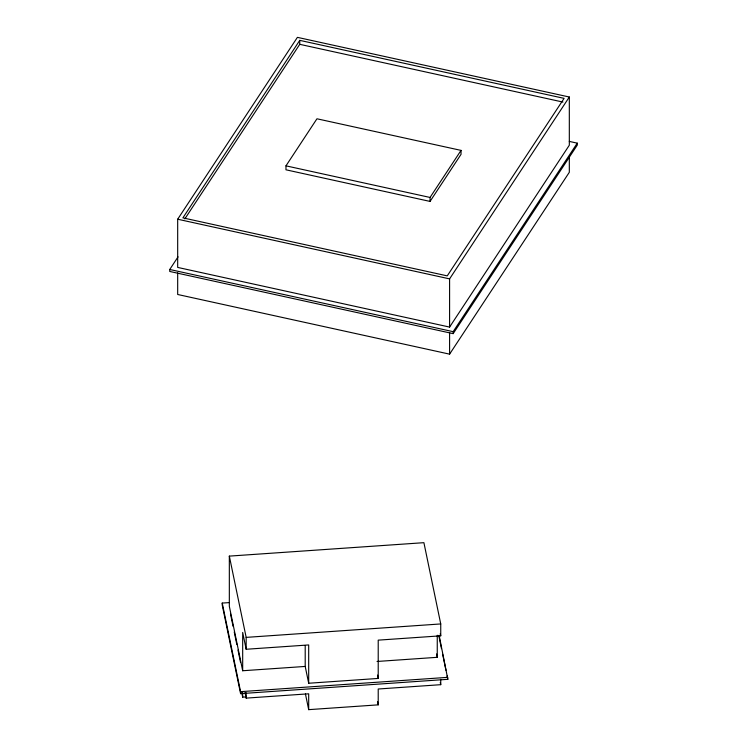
<?xml version="1.0" encoding="UTF-8"?>
<svg xmlns="http://www.w3.org/2000/svg" width="747" height="747" viewBox="0 0 747 747"><rect width="100%" height="100%" fill="white"/><g stroke="black" fill="none" stroke-linecap="round" stroke-linejoin="round"><path stroke-width="1.12" d="M177.683 219.216L297.409 37.35L569.317 97.017L569.317 145.217L449.591 327.083L177.683 267.417L177.683 219.216L449.591 278.883L569.317 97.017M299.752 40.357L182.903 217.863L447.248 275.876L564.097 98.371L299.752 40.357L299.752 44.325L184.817 218.918M569.289 141.407L577.254 143.153L577.254 145.133L453.158 333.648L169.746 271.46L169.746 269.48L178.057 256.847M285.97 165.843L316.952 118.782L461.03 150.39L461.03 154.358L430.048 201.419L285.97 169.802L285.97 165.843L430.048 197.451L461.03 150.39M453.158 333.648L453.158 331.668L577.254 143.153M177.683 272.823L177.683 294.486L449.591 354.153L569.317 172.286L569.317 156.319M305.206 666.436L242.682 670.75L229.329 606.293L229.329 556.113L423.904 542.677L440.739 623.941L440.739 635.828L378.215 640.142L378.215 678.435L308.688 683.244L305.206 666.436L305.206 645.548M439.133 635.323L447.836 679.322L240.581 693.636L222.232 605.051L222.232 603.072L229.217 602.596M229.329 556.113L246.165 637.378L440.739 623.941M242.682 670.75L242.682 632.457L246.165 649.264L308.688 644.941L308.688 683.244M377.048 661.468L437.256 657.313L437.256 635.267M222.232 603.072L240.581 691.657L447.836 677.342M241.748 692.637L242.682 697.156L246.155 696.923M245.007 692.516L246.165 698.118L308.688 693.804L308.688 709.65L378.215 704.851L378.215 689.005L440.739 684.682L440.739 679.322M299.752 44.325L562.958 102.078M169.746 269.48L453.158 331.668M440.272 633.587L440.739 635.828M438.9 636.164L441.486 648.657M442.663 654.335L445.959 670.236M447.136 675.914L447.836 679.322M436.556 653.924L437.256 657.313M440.272 682.441L440.739 684.682M377.524 675.073L378.215 678.435M377.524 701.489L378.215 704.851M305.439 693.963L308.688 709.65M230.496 613.922L233.073 626.331M234.241 631.981L236.808 644.39M237.985 650.039L240.553 662.449M449.591 278.883L449.591 327.083M449.591 332.48L449.591 354.153M430.048 197.451L430.048 201.419M246.165 637.378L246.165 649.264M246.165 692.758L246.165 698.118M242.682 692.637L242.682 697.156M240.581 691.657L240.581 693.636"/></g></svg>
